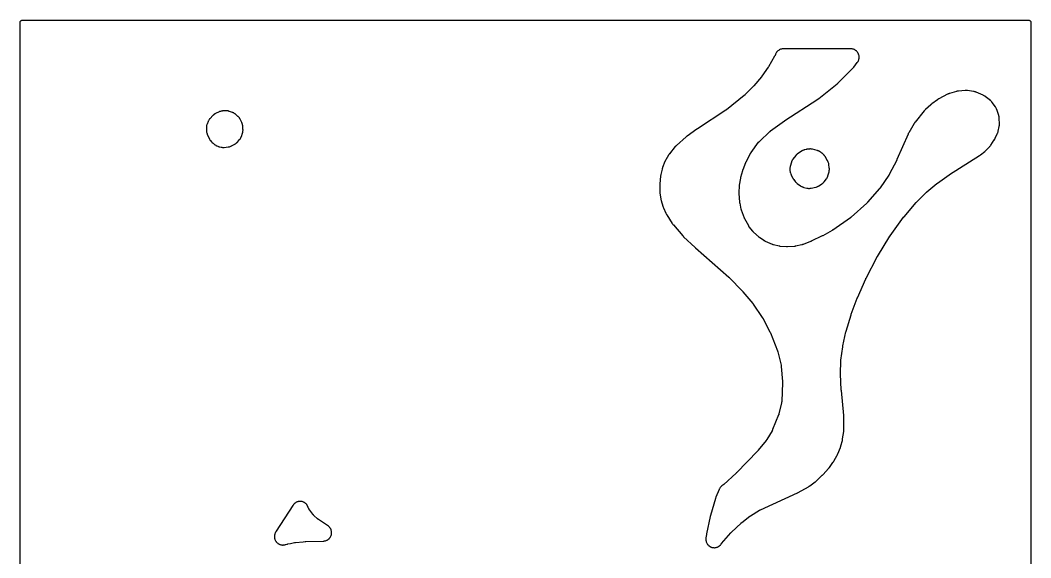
# Model space of a CAD drawing. Header units: millimetres. Extents: x 0 to 300, y 0 to 300.
# Drawn here: x -0.1 to 300, y 140.4 to 300.1 of the extents above; entities that cross this region are included whole.
import ezdxf

# ---------------------------------------------------------------- set-up
doc = ezdxf.new("R2010")
doc.units = ezdxf.units.MM
doc.layers.add('CUT', color=7, linetype='CONTINUOUS')

msp = doc.modelspace()

# ---------------------------------------------------------------- linework, layer by layer
at = {"layer": 'CUT'}
msp.add_lwpolyline([(-0.0625, 1.4375), (-0.0625, 298.5625), (-0.0625, 299.4478), (-0.0589, 299.5212), (-0.0503, 299.5794), (-0.036, 299.6365), (-0.0162, 299.6918), (0.009, 299.745), (0.0392, 299.7954), (0.0743, 299.8427), (0.1137, 299.8863), (0.1573, 299.9257), (0.2046, 299.9608), (0.255, 299.991), (0.3082, 300.0162), (0.3635, 300.036), (0.4206, 300.0503), (0.4788, 300.0589), (0.5522, 300.0625), (1.4375, 300.0625), (298.5476, 300.0625), (299.4329, 300.0625), (299.5063, 300.0589), (299.5645, 300.0503), (299.6216, 300.036), (299.6769, 300.0162), (299.7301, 299.991), (299.7805, 299.9608), (299.8278, 299.9257), (299.8714, 299.8863), (299.9108, 299.8427), (299.9459, 299.7954), (299.9761, 299.745), (300.0013, 299.6918), (300.0211, 299.6365), (300.0354, 299.5794), (300.044, 299.5212), (300.0476, 299.4478), (300.0476, 298.5625), (300.0476, 1.4375)], dxfattribs=at)
for points in [[(189.8601, 251.0529), (189.8601, 251.0355), (189.894, 249.1904), (189.8947, 249.1713), (189.9009, 249.0473), (189.9021, 249.0282), (189.9149, 248.873), (189.9168, 248.854), (189.9309, 248.7307), (189.9334, 248.7117), (190.184, 247.0033), (190.1874, 246.9828), (190.2116, 246.8502), (190.2157, 246.8298), (190.2517, 246.6646), (190.2565, 246.6444), (190.2898, 246.5137), (190.2953, 246.4937), (190.7765, 244.8453), (190.7826, 244.8256), (190.8244, 244.6986), (190.8312, 244.6792), (190.8892, 244.5218), (190.8966, 244.5026), (190.9471, 244.3788), (190.9551, 244.3598), (191.6862, 242.7281), (191.6956, 242.7081), (191.7591, 242.5794), (191.7692, 242.5598), (191.8547, 242.4014), (191.8656, 242.3821), (191.9383, 242.2584), (191.9499, 242.2396), (193.575, 239.6958), (193.5869, 239.6779), (193.6665, 239.5625), (193.6791, 239.545), (193.7842, 239.4041), (193.7974, 239.387), (193.8851, 239.2777), (193.8989, 239.2611), (196.6967, 236.0212), (196.7066, 236.01), (196.7716, 235.9383), (196.7818, 235.9274), (196.8657, 235.8395), (196.8761, 235.8289), (196.9446, 235.7605), (196.9553, 235.7501), (200.3353, 232.5428), (200.3395, 232.5388), (200.3694, 232.511), (200.374, 232.5067), (200.4116, 232.4725), (200.4162, 232.4683), (200.4462, 232.4416), (200.4511, 232.4372), (210.3575, 223.7895), (210.3646, 223.7832), (210.381, 223.7686), (210.388, 223.7623), (210.3965, 223.7546), (210.4034, 223.7482), (210.4195, 223.7332), (210.4264, 223.7268), (210.4369, 223.7168), (210.4437, 223.7103), (210.4595, 223.695), (210.4662, 223.6884), (210.4744, 223.6803), (210.4811, 223.6736), (210.4965, 223.658), (210.5031, 223.6513), (214.4552, 219.5708), (214.4603, 219.5655), (214.472, 219.5532), (214.477, 219.5479), (214.4888, 219.5353), (214.4949, 219.5287), (214.5092, 219.5132), (214.5153, 219.5065), (214.5246, 219.4962), (214.5305, 219.4895), (214.5443, 219.4739), (214.5501, 219.4672), (214.5533, 219.4636), (214.5602, 219.4555), (214.5762, 219.4365), (214.5831, 219.4283), (217.4561, 215.9448), (217.4628, 215.9366), (217.4782, 215.9174), (217.4848, 215.9092), (217.4927, 215.8992), (217.4991, 215.8909), (217.514, 215.8715), (217.5203, 215.8631), (217.53, 215.8502), (217.5363, 215.8417), (217.5507, 215.8219), (217.5569, 215.8134), (217.5643, 215.803), (217.5704, 215.7944), (217.5844, 215.7743), (217.5903, 215.7656), (220.2923, 211.7836), (220.2991, 211.7735), (220.3147, 211.7499), (220.3213, 211.7397), (220.3293, 211.7272), (220.3357, 211.717), (220.3507, 211.6929), (220.357, 211.6826), (220.3666, 211.6666), (220.3728, 211.6561), (220.3871, 211.6317), (220.3932, 211.6212), (220.4005, 211.6083), (220.4064, 211.5977), (220.42, 211.5729), (220.4257, 211.5622), (222.5945, 207.4797), (222.6005, 207.4682), (222.6143, 207.4413), (222.6201, 207.4297), (222.6271, 207.4156), (222.6328, 207.4039), (222.6458, 207.3766), (222.6513, 207.3649), (222.6596, 207.3468), (222.665, 207.335), (222.6772, 207.3073), (222.6823, 207.2955), (222.6885, 207.2809), (222.6935, 207.269), (222.7049, 207.241), (222.7097, 207.229), (224.7977, 201.896), (224.8028, 201.8827), (224.8145, 201.8515), (224.8194, 201.8381), (224.8252, 201.8216), (224.8299, 201.8082), (224.8405, 201.7766), (224.845, 201.763), (224.8517, 201.7421), (224.8559, 201.7285), (224.8656, 201.6966), (224.8696, 201.6829), (224.8744, 201.6662), (224.8782, 201.6524), (224.8868, 201.6203), (224.8904, 201.6065), (225.9064, 197.565), (225.9087, 197.5557), (225.9122, 197.5412), (225.9174, 197.5179), (225.9247, 197.4836), (225.9305, 197.4541), (225.9348, 197.43), (225.9369, 197.4176), (225.9378, 197.4122), (225.9419, 197.384), (225.9502, 197.3207), (225.9544, 197.283), (225.9556, 197.2684), (225.9564, 197.2589), (226.3105, 192.7103), (226.3114, 192.6968), (226.3134, 192.6653), (226.3141, 192.6518), (226.3149, 192.6353), (226.3155, 192.6218), (226.3165, 192.5903), (226.3168, 192.5768), (226.3172, 192.556), (226.3173, 192.5425), (226.3174, 192.511), (226.3173, 192.4975), (226.3171, 192.481), (226.3169, 192.4675), (226.316, 192.436), (226.3155, 192.4225), (226.0771, 186.8091), (226.0766, 186.7986), (226.0758, 186.7824), (226.0725, 186.7405), (226.0654, 186.6701), (226.0617, 186.6387), (226.0614, 186.6371), (226.0566, 186.6059), (226.0446, 186.5362), (226.0365, 186.4949), (226.0329, 186.479), (226.0306, 186.4688), (225.2523, 183.1339), (225.2502, 183.1251), (225.2468, 183.1113), (225.2412, 183.0893), (225.2324, 183.057), (225.2245, 183.0296), (225.2177, 183.0072), (225.2142, 182.9959), (225.2126, 182.9908), (225.2039, 182.9651), (225.1837, 182.9078), (225.1709, 182.874), (225.1658, 182.861), (225.1624, 182.8527), (223.3571, 178.4583), (223.3508, 178.4433), (223.3358, 178.4085), (223.3292, 178.3937), (223.321, 178.3757), (223.3142, 178.3609), (223.2979, 178.3267), (223.2908, 178.3121), (223.2797, 178.2898), (223.2723, 178.2753), (223.2548, 178.2417), (223.2472, 178.2274), (223.2377, 178.21), (223.2298, 178.1958), (223.2111, 178.1628), (223.203, 178.1488), (221.6671, 175.5524), (221.6586, 175.5383), (221.6385, 175.5057), (221.6298, 175.4918), (221.619, 175.475), (221.61, 175.4612), (221.5887, 175.4294), (221.5795, 175.4158), (221.5651, 175.3951), (221.5556, 175.3817), (221.5332, 175.3507), (221.5235, 175.3374), (221.5114, 175.3214), (221.5015, 175.3084), (221.4779, 175.2782), (221.4677, 175.2653), (219.1235, 172.3671), (219.1171, 172.3592), (219.102, 172.341), (219.0955, 172.3332), (219.0875, 172.3238), (219.0809, 172.3161), (219.0654, 172.2982), (219.0587, 172.2906), (219.0483, 172.2789), (219.0416, 172.2713), (219.0257, 172.2538), (219.0188, 172.2463), (219.0104, 172.2372), (219.0035, 172.2298), (218.9872, 172.2127), (218.9802, 172.2054), (212.6041, 165.633), (212.6006, 165.6294), (212.5925, 165.6212), (212.5891, 165.6176), (212.5808, 165.6093), (212.5765, 165.605), (212.5663, 165.5949), (212.5619, 165.5905), (212.5552, 165.5839), (212.5509, 165.5797), (212.5407, 165.5699), (212.5369, 165.5662), (212.5284, 165.5581), (212.5164, 165.5469), (212.5111, 165.5419), (208.8921, 162.1953), (208.8833, 162.1872), (208.8696, 162.1748), (208.8332, 162.1438), (208.786, 162.1057), (208.7187, 162.0562), (208.637, 162.0019), (208.6045, 161.9812), (208.6034, 161.9806), (208.597, 161.9766), (208.522, 161.9299), (208.5104, 161.9226), (208.4656, 161.8932), (208.4431, 161.8777), (208.3007, 161.7749), (208.2577, 161.7408), (208.1271, 161.627), (208.0875, 161.5892), (207.9678, 161.4639), (207.9318, 161.4226), (207.824, 161.287), (207.7919, 161.2426), (207.6969, 161.0976), (207.669, 161.0505), (207.5866, 160.8954), (207.5742, 160.8709), (207.5513, 160.8226), (207.5456, 160.8101), (207.5092, 160.7288), (207.5038, 160.7162), (206.5334, 158.4041), (206.527, 158.3883), (206.487, 158.2846), (206.481, 158.2686), (206.4345, 158.1371), (206.429, 158.1209), (206.3949, 158.0151), (206.3899, 157.9987), (204.9312, 152.9892), (204.9282, 152.9787), (204.9083, 152.9052), (204.9053, 152.8939), (204.8823, 152.8019), (204.8796, 152.7907), (204.8628, 152.7177), (204.8601, 152.7057), (203.7713, 147.4924), (203.7699, 147.4857), (203.7607, 147.439), (203.7594, 147.4318), (203.7486, 147.3734), (203.7473, 147.3663), (203.7394, 147.3201), (203.7381, 147.3125), (203.5859, 146.3535), (203.5837, 146.3387), (203.5709, 146.2428), (203.5691, 146.228), (203.5629, 146.1701), (203.5604, 146.1404), (203.5493, 145.9498), (203.5488, 145.8902), (203.5566, 145.702), (203.562, 145.6427), (203.5884, 145.4562), (203.5997, 145.3977), (203.6444, 145.2147), (203.6615, 145.1576), (203.7242, 144.98), (203.7467, 144.9249), (203.8267, 144.7544), (203.8547, 144.7017), (203.9512, 144.54), (203.9842, 144.4904), (204.0963, 144.339), (204.1341, 144.293), (204.2606, 144.1535), (204.3028, 144.1114), (204.4426, 143.9851), (204.4887, 143.9474), (204.6403, 143.8356), (204.6899, 143.8027), (204.8519, 143.7064), (204.9045, 143.6786), (205.0752, 143.5989), (205.1304, 143.5764), (205.3081, 143.5141), (205.3652, 143.4972), (205.5483, 143.4527), (205.6068, 143.4416), (205.7933, 143.4155), (205.8527, 143.4102), (206.0409, 143.4028), (206.1005, 143.4034), (206.2885, 143.4147), (206.3477, 143.4212), (206.5337, 143.4511), (206.592, 143.4635), (206.774, 143.5116), (206.8308, 143.5297), (207.0072, 143.5957), (207.0619, 143.6193), (207.2309, 143.7025), (207.283, 143.7314), (207.4429, 143.8309), (207.4919, 143.8649), (207.6411, 143.9798), (207.6865, 144.0184), (207.8236, 144.1475), (207.8649, 144.1905), (207.9903, 144.3345), (208.0093, 144.3575), (208.0513, 144.4109), (208.0563, 144.4174), (208.0915, 144.4634), (208.0966, 144.4702), (208.121, 144.5031), (208.1277, 144.512), (208.145, 144.5347), (208.1525, 144.5444), (208.1604, 144.5545), (208.167, 144.5629), (208.1826, 144.5823), (208.1894, 144.5906), (208.1976, 144.6007), (208.2045, 144.6089), (208.2205, 144.6279), (208.2274, 144.6361), (210.9588, 147.803), (210.9665, 147.8119), (210.9847, 147.8324), (210.9926, 147.8412), (211.0022, 147.8518), (211.0102, 147.8605), (211.0289, 147.8806), (211.037, 147.8891), (211.0496, 147.9022), (211.0578, 147.9106), (211.077, 147.9302), (211.0853, 147.9385), (211.0955, 147.9487), (211.1039, 147.9569), (211.1237, 147.9759), (211.1322, 147.9841), (214.0511, 150.728), (214.0592, 150.7356), (214.0784, 150.7531), (214.0866, 150.7606), (214.0967, 150.7696), (214.105, 150.777), (214.1246, 150.794), (214.133, 150.8013), (214.1461, 150.8124), (214.1546, 150.8196), (214.1746, 150.8361), (214.1832, 150.8432), (214.1937, 150.8517), (214.2024, 150.8587), (214.2228, 150.8747), (214.2315, 150.8816), (216.615, 152.7149), (216.6235, 152.7213), (216.6432, 152.7361), (216.6517, 152.7424), (216.6621, 152.75), (216.6707, 152.7562), (216.6908, 152.7706), (216.6994, 152.7767), (216.7128, 152.786), (216.7215, 152.792), (216.7419, 152.8059), (216.7507, 152.8118), (216.7614, 152.8189), (216.7703, 152.8247), (216.791, 152.8381), (216.7999, 152.8438), (219.4507, 154.5117), (219.4634, 154.5196), (219.4934, 154.5378), (219.5064, 154.5455), (219.5222, 154.5547), (219.5353, 154.5622), (219.5658, 154.5794), (219.579, 154.5866), (219.5993, 154.5976), (219.6126, 154.6046), (219.6438, 154.6208), (219.6572, 154.6276), (219.6736, 154.6357), (219.6871, 154.6423), (219.7188, 154.6574), (219.7324, 154.6638), (230.7412, 159.6859), (230.7513, 159.6907), (230.8214, 159.7242), (230.8321, 159.7295), (230.9186, 159.773), (230.929, 159.7784), (230.9967, 159.8141), (231.0077, 159.8201), (233.9855, 161.4742), (234.0035, 161.4846), (234.119, 161.5541), (234.1366, 161.5651), (234.2785, 161.6573), (234.2957, 161.6689), (234.4061, 161.7462), (234.4229, 161.7584), (235.9704, 162.9237), (235.9831, 162.9335), (236.0642, 162.998), (236.0765, 163.0081), (236.1761, 163.0918), (236.1882, 163.1022), (236.2658, 163.1709), (236.2776, 163.1817), (238.1416, 164.9243), (238.1509, 164.9331), (238.2104, 164.9912), (238.2194, 165.0002), (238.2926, 165.0747), (238.3014, 165.0839), (238.3584, 165.1444), (238.367, 165.1538), (239.985, 166.948), (239.9952, 166.9596), (240.0606, 167.0359), (240.0705, 167.0478), (240.15, 167.1457), (240.1596, 167.1578), (240.2209, 167.2374), (240.2302, 167.2498), (241.2806, 168.6883), (241.2906, 168.7025), (241.3544, 168.7954), (241.364, 168.8098), (241.4407, 168.9286), (241.4499, 168.9433), (241.5082, 169.0397), (241.5169, 169.0547), (242.5353, 170.8535), (242.5449, 170.8711), (242.6052, 170.9865), (242.6142, 171.0044), (242.685, 171.1516), (242.6934, 171.1698), (242.7458, 171.2889), (242.7536, 171.3074), (243.5069, 173.1847), (243.5134, 173.2018), (243.5544, 173.3137), (243.5605, 173.3311), (243.6076, 173.4731), (243.6131, 173.4905), (243.6472, 173.6048), (243.6521, 173.6224), (244.0866, 175.2604), (244.0908, 175.2771), (244.1164, 175.3863), (244.1201, 175.4032), (244.1483, 175.5411), (244.1515, 175.558), (244.1708, 175.6685), (244.1735, 175.6856), (244.4899, 177.8639), (244.4925, 177.8841), (244.507, 178.0156), (244.5089, 178.0359), (244.5216, 178.2014), (244.5228, 178.2217), (244.5284, 178.3539), (244.5289, 178.3742), (244.5621, 182.293), (244.562, 182.3095), (244.56, 182.4164), (244.5594, 182.4328), (244.5532, 182.5669), (244.5522, 182.5834), (244.5443, 182.69), (244.5429, 182.7064), (243.7889, 190.1274), (243.7884, 190.1322), (243.7873, 190.1432), (243.7869, 190.1479), (243.7859, 190.1591), (243.7854, 190.1649), (243.7842, 190.1786), (243.7837, 190.1845), (243.783, 190.1935), (243.7826, 190.1993), (243.7816, 190.2128), (243.7813, 190.2179), (243.7806, 190.2291), (243.7797, 190.2448), (243.7793, 190.2517), (243.5473, 194.9544), (243.5469, 194.9635), (243.5461, 194.9847), (243.5457, 194.9938), (243.5454, 195.0049), (243.5452, 195.014), (243.5448, 195.0351), (243.5447, 195.0442), (243.5446, 195.0582), (243.5445, 195.0673), (243.5445, 195.0885), (243.5446, 195.0976), (243.5447, 195.1087), (243.5449, 195.1178), (243.5453, 195.139), (243.5456, 195.1481), (243.6621, 198.8459), (243.6625, 198.8566), (243.6636, 198.8815), (243.6641, 198.8921), (243.6649, 198.9051), (243.6655, 198.9158), (243.6672, 198.9406), (243.668, 198.9512), (243.6693, 198.9676), (243.6702, 198.9783), (243.6724, 199.003), (243.6735, 199.0137), (243.6748, 199.0266), (243.6759, 199.0372), (243.6788, 199.062), (243.6801, 199.0725), (244.1898, 203.0856), (244.1912, 203.096), (244.1946, 203.1201), (244.1961, 203.1305), (244.198, 203.1431), (244.1996, 203.1535), (244.2035, 203.1776), (244.2053, 203.1879), (244.208, 203.2038), (244.2099, 203.2141), (244.2144, 203.2381), (244.2164, 203.2484), (244.2188, 203.2609), (244.2209, 203.2712), (244.226, 203.2951), (244.2282, 203.3053), (245.1656, 207.5092), (245.167, 207.5155), (245.1704, 207.5302), (245.1719, 207.5364), (245.1754, 207.5512), (245.1773, 207.559), (245.1818, 207.5771), (245.1837, 207.5848), (245.1868, 207.5967), (245.1888, 207.6043), (245.1935, 207.622), (245.1955, 207.6296), (245.1967, 207.6338), (245.1992, 207.6428), (245.2053, 207.6639), (245.2079, 207.6729), (246.6733, 212.5862), (246.675, 212.5919), (246.6791, 212.6051), (246.6808, 212.6108), (246.685, 212.6241), (246.6872, 212.6311), (246.6924, 212.6473), (246.6947, 212.6543), (246.6982, 212.665), (246.7005, 212.6719), (246.706, 212.6879), (246.7083, 212.6947), (246.7096, 212.6984), (246.7125, 212.7065), (246.7193, 212.7255), (246.7223, 212.7336), (248.4918, 217.5125), (248.4938, 217.5178), (248.4985, 217.5303), (248.5006, 217.5356), (248.5054, 217.548), (248.5079, 217.5546), (248.5139, 217.5699), (248.5165, 217.5764), (248.5206, 217.5864), (248.5232, 217.5929), (248.5294, 217.6079), (248.532, 217.6143), (248.5335, 217.6177), (248.5368, 217.6254), (248.5444, 217.6431), (248.5477, 217.6507), (251.0432, 223.2866), (251.0457, 223.2921), (251.0515, 223.3049), (251.054, 223.3104), (251.0599, 223.3233), (251.063, 223.3301), (251.0704, 223.3458), (251.0736, 223.3526), (251.0786, 223.3629), (251.0818, 223.3695), (251.0894, 223.385), (251.0926, 223.3916), (251.0944, 223.3951), (251.0984, 223.403), (251.1077, 223.4212), (251.1117, 223.4291), (254.4325, 229.7646), (254.4355, 229.7702), (254.4424, 229.7833), (254.4454, 229.7888), (254.4525, 229.8019), (254.4562, 229.8087), (254.4651, 229.8247), (254.4689, 229.8316), (254.4748, 229.842), (254.4786, 229.8487), (254.4876, 229.8643), (254.4915, 229.871), (254.4936, 229.8746), (254.4983, 229.8825), (254.5094, 229.9009), (254.5142, 229.9088), (258.2172, 235.9228), (258.2207, 235.9286), (258.2291, 235.942), (258.2327, 235.9477), (258.2413, 235.9611), (258.2458, 235.9682), (258.2565, 235.9845), (258.2611, 235.9915), (258.2682, 236.0022), (258.2728, 236.0091), (258.2836, 236.0251), (258.2882, 236.0319), (258.2908, 236.0356), (258.2964, 236.0437), (258.3097, 236.0625), (258.3154, 236.0705), (262.2852, 241.5623), (262.2905, 241.5697), (262.3031, 241.5868), (262.3086, 241.594), (262.3152, 241.6028), (262.3207, 241.61), (262.3336, 241.6268), (262.3392, 241.6339), (262.3478, 241.6449), (262.3534, 241.652), (262.3667, 241.6685), (262.3724, 241.6756), (262.3794, 241.6842), (262.3852, 241.6911), (262.3988, 241.7074), (262.4046, 241.7143), (265.987, 245.9113), (265.993, 245.9182), (266.0071, 245.9344), (266.0132, 245.9413), (266.0207, 245.9497), (266.0268, 245.9565), (266.0412, 245.9724), (266.0475, 245.9792), (266.0571, 245.9896), (266.0634, 245.9963), (266.0781, 246.0119), (266.0845, 246.0185), (266.0923, 246.0266), (266.0987, 246.0332), (266.1137, 246.0485), (266.1202, 246.055), (269.0088, 248.9269), (269.0157, 248.9337), (269.0318, 248.9494), (269.0388, 248.9561), (269.0474, 248.9643), (269.0544, 248.9709), (269.0709, 248.9863), (269.078, 248.9928), (269.089, 249.0029), (269.0962, 249.0094), (269.1131, 249.0244), (269.1203, 249.0308), (269.1292, 249.0386), (269.1365, 249.0449), (269.1537, 249.0596), (269.1611, 249.0658), (272.146, 251.5623), (272.1532, 251.5682), (272.17, 251.582), (272.1772, 251.5878), (272.1861, 251.5949), (272.1934, 251.6007), (272.2105, 251.6142), (272.2178, 251.6199), (272.2292, 251.6286), (272.2366, 251.6342), (272.254, 251.6473), (272.2615, 251.6529), (272.2706, 251.6596), (272.2782, 251.6651), (272.2958, 251.6778), (272.3034, 251.6832), (275.8324, 254.1693), (275.8362, 254.172), (275.8449, 254.178), (275.8486, 254.1806), (275.8575, 254.1867), (275.8621, 254.1899), (275.873, 254.1973), (275.8777, 254.2005), (275.8849, 254.2053), (275.8895, 254.2084), (275.9003, 254.2155), (275.9044, 254.2182), (275.9134, 254.2241), (275.9261, 254.2322), (275.9317, 254.2358), (284.814, 259.8533), (284.8281, 259.8625), (284.9189, 259.9235), (284.9327, 259.9331), (285.0444, 260.0129), (285.058, 260.0229), (285.1452, 260.0889), (285.1584, 260.0992), (286.3995, 261.0948), (286.415, 261.1077), (286.5145, 261.1933), (286.5296, 261.2067), (286.6508, 261.3181), (286.6654, 261.332), (286.759, 261.424), (286.7731, 261.4384), (287.8492, 262.5705), (287.8568, 262.5786), (287.9092, 262.6358), (287.9169, 262.6444), (287.9506, 262.6826), (287.9664, 262.7013), (288.0626, 262.8199), (288.0771, 262.8386), (288.1016, 262.8713), (288.1082, 262.8803), (288.153, 262.9425), (288.1601, 262.9527), (289.2176, 264.4889), (289.2255, 264.5007), (289.2756, 264.5773), (289.2832, 264.5892), (289.3123, 264.636), (289.3266, 264.6603), (289.4158, 264.8202), (289.4289, 264.8452), (289.4535, 264.8945), (289.4596, 264.9072), (289.4985, 264.9901), (289.5043, 265.003), (290.1702, 266.5149), (290.1761, 266.5289), (290.2135, 266.6199), (290.219, 266.634), (290.2401, 266.6892), (290.2502, 266.7178), (290.3109, 266.9049), (290.3195, 266.9339), (290.3349, 266.991), (290.3387, 267.0056), (290.3619, 267.1013), (290.3653, 267.116), (290.6683, 268.5177), (290.6718, 268.535), (290.6928, 268.6482), (290.6958, 268.6657), (290.7064, 268.7339), (290.7107, 268.7691), (290.7325, 268.9981), (290.7348, 269.0335), (290.7373, 269.1025), (290.7377, 269.1202), (290.7384, 269.2353), (290.7383, 269.253), (290.7008, 270.8616), (290.7003, 270.8764), (290.6957, 270.973), (290.6948, 270.9878), (290.6905, 271.0458), (290.6876, 271.0754), (290.6644, 271.2645), (290.6542, 271.3231), (290.6123, 271.5091), (290.605, 271.5379), (290.5895, 271.5939), (290.5853, 271.6081), (290.5571, 271.7006), (290.5526, 271.7148), (289.9521, 273.5225), (289.9471, 273.537), (289.9133, 273.6306), (289.9079, 273.645), (289.8862, 273.7007), (289.8743, 273.729), (289.7938, 273.908), (289.7658, 273.9625), (289.6674, 274.1323), (289.6514, 274.1585), (289.6188, 274.2086), (289.6103, 274.2213), (289.554, 274.3034), (289.5452, 274.3159), (288.5931, 275.6297), (288.5849, 275.6407), (288.5308, 275.7119), (288.5224, 275.7227), (288.4889, 275.7647), (288.4713, 275.7858), (288.3552, 275.9184), (288.3172, 275.9581), (288.1895, 276.0796), (288.1691, 276.0981), (288.1285, 276.1333), (288.118, 276.1422), (288.0492, 276.1991), (288.0385, 276.2078), (286.5404, 277.3915), (286.5299, 277.3996), (286.4616, 277.4512), (286.451, 277.459), (286.4092, 277.4892), (286.3875, 277.5041), (286.2462, 277.5969), (286.2009, 277.6238), (286.052, 277.7038), (286.0285, 277.7158), (285.9821, 277.7381), (285.9701, 277.7437), (285.8921, 277.7792), (285.8801, 277.7845), (283.8, 278.6762), (283.788, 278.6812), (283.7096, 278.7129), (283.6975, 278.7176), (283.6499, 278.7356), (283.6254, 278.7443), (283.467, 278.7965), (283.4169, 278.8106), (283.2545, 278.8489), (283.2291, 278.8543), (283.1791, 278.8638), (283.1663, 278.8661), (283.0829, 278.8801), (283.07, 278.8821), (281.2494, 279.1475), (281.2325, 279.1497), (281.1229, 279.1626), (281.106, 279.1643), (281.04, 279.1701), (281.0061, 279.1722), (280.7855, 279.1791), (280.7515, 279.1792), (280.6853, 279.1775), (280.6683, 279.1769), (280.5581, 279.171), (280.5411, 279.1698), (278.5702, 279.0083), (278.5551, 279.0069), (278.4572, 278.9964), (278.4422, 278.9946), (278.3835, 278.9868), (278.3536, 278.982), (278.16, 278.9462), (278.1304, 278.94), (278.0729, 278.9263), (278.0582, 278.9226), (277.963, 278.8974), (277.9484, 278.8934), (275.8986, 278.2955), (275.8847, 278.2913), (275.795, 278.2627), (275.7812, 278.2582), (275.7277, 278.2397), (275.7005, 278.2296), (275.5257, 278.1597), (275.4991, 278.1483), (275.4476, 278.1248), (275.4345, 278.1186), (275.3498, 278.0774), (275.3368, 278.0709), (272.7133, 276.7149), (272.7037, 276.7098), (272.6364, 276.6734), (272.6264, 276.6679), (272.5827, 276.6432), (272.5619, 276.6309), (272.4339, 276.5516), (272.4143, 276.539), (272.3809, 276.5164), (272.3719, 276.5102), (272.31, 276.4668), (272.3, 276.4597), (270.6475, 275.2497), (270.6339, 275.2394), (270.5463, 275.1713), (270.533, 275.1607), (270.4255, 275.0721), (270.4124, 275.0611), (270.3288, 274.9881), (270.3161, 274.9767), (268.7739, 273.5517), (268.7581, 273.5366), (268.6572, 273.4363), (268.642, 273.4206), (268.5202, 273.2904), (268.5055, 273.2741), (268.4123, 273.1668), (268.3982, 273.15), (265.6985, 269.8047), (265.6919, 269.7964), (265.6463, 269.7378), (265.6396, 269.729), (265.6104, 269.69), (265.5967, 269.671), (265.5137, 269.5506), (265.5012, 269.5317), (265.4802, 269.4987), (265.4746, 269.4897), (265.4363, 269.4271), (265.4302, 269.4168), (263.814, 266.6488), (263.8054, 266.6337), (263.7512, 266.5344), (263.7431, 266.519), (263.6788, 266.3924), (263.6711, 266.3768), (263.6228, 266.2745), (263.6156, 266.2587), (260.2968, 258.6732), (260.2943, 258.6674), (260.2882, 258.6538), (260.2856, 258.648), (260.2794, 258.6344), (260.2762, 258.6273), (260.2684, 258.6106), (260.2651, 258.6035), (260.2599, 258.5926), (260.2565, 258.5856), (260.2486, 258.5693), (260.2452, 258.5623), (260.2433, 258.5586), (260.2391, 258.5503), (260.2293, 258.531), (260.2251, 258.5228), (258.0079, 254.2834), (258.002, 254.2722), (257.988, 254.2463), (257.9819, 254.2353), (257.9744, 254.222), (257.9682, 254.2111), (257.9536, 254.1857), (257.9472, 254.1748), (257.9373, 254.1582), (257.9308, 254.1475), (257.9154, 254.1225), (257.9087, 254.1118), (257.9005, 254.0989), (257.8937, 254.0883), (257.8776, 254.0637), (257.8707, 254.0533), (255.3197, 250.2737), (255.3119, 250.2623), (255.2934, 250.2358), (255.2854, 250.2245), (255.2755, 250.2108), (255.2673, 250.1996), (255.2481, 250.1737), (255.2397, 250.1627), (255.2267, 250.1458), (255.2182, 250.1349), (255.1981, 250.1096), (255.1895, 250.0988), (255.1788, 250.0857), (255.1699, 250.0751), (255.1491, 250.0504), (255.14, 250.0399), (251.5981, 245.9752), (251.5889, 245.9648), (251.5672, 245.9407), (251.5579, 245.9304), (251.5463, 245.918), (251.5368, 245.9079), (251.5144, 245.8845), (251.5047, 245.8745), (251.4897, 245.8593), (251.4799, 245.8495), (251.4568, 245.8267), (251.4468, 245.8171), (251.4345, 245.8054), (251.4244, 245.7959), (251.4006, 245.7739), (251.3903, 245.7645), (246.7275, 241.5873), (246.7171, 241.5781), (246.6927, 241.557), (246.6822, 241.548), (246.6693, 241.5371), (246.6587, 241.5283), (246.6337, 241.5079), (246.6229, 241.4992), (246.6062, 241.486), (246.5953, 241.4775), (246.5697, 241.4579), (246.5587, 241.4496), (246.5451, 241.4395), (246.5339, 241.4314), (246.5077, 241.4125), (246.4964, 241.4046), (241.22, 237.7357), (241.2115, 237.7298), (241.1914, 237.7162), (241.1828, 237.7105), (241.1723, 237.7035), (241.1636, 237.6978), (241.1433, 237.6847), (241.1345, 237.6791), (241.121, 237.6706), (241.1122, 237.6651), (241.0915, 237.6525), (241.0827, 237.6471), (241.0718, 237.6406), (241.0629, 237.6353), (241.0419, 237.6232), (241.033, 237.618), (238.2815, 236.0594), (238.2761, 236.0564), (238.2635, 236.0493), (238.258, 236.0463), (238.2452, 236.0393), (238.2385, 236.0356), (238.2227, 236.0271), (238.2159, 236.0235), (238.2055, 236.018), (238.1988, 236.0145), (238.183, 236.0064), (238.1763, 236.003), (238.1726, 236.0011), (238.1645, 235.9971), (238.1456, 235.9878), (238.1375, 235.9838), (234.859, 234.4097), (234.8505, 234.4057), (234.8306, 234.3964), (234.822, 234.3924), (234.8117, 234.3877), (234.8032, 234.3839), (234.7832, 234.3751), (234.7746, 234.3714), (234.7613, 234.3656), (234.7527, 234.362), (234.7325, 234.3536), (234.7238, 234.35), (234.7132, 234.3457), (234.7045, 234.3422), (234.6842, 234.3342), (234.6754, 234.3308), (232.4113, 233.4676), (232.3971, 233.4624), (232.3638, 233.4503), (232.3495, 233.4453), (232.332, 233.4393), (232.3176, 233.4345), (232.284, 233.4235), (232.2695, 233.419), (232.2472, 233.4122), (232.2327, 233.4079), (232.1987, 233.3981), (232.1841, 233.394), (232.1662, 233.3892), (232.1515, 233.3854), (232.1172, 233.3768), (232.1025, 233.3732), (230.1999, 232.9289), (230.1909, 232.9268), (230.1767, 232.9237), (230.154, 232.9189), (230.1206, 232.9124), (230.0918, 232.9072), (230.0683, 232.9034), (230.0563, 232.9015), (230.051, 232.9007), (230.0236, 232.8971), (229.9619, 232.8899), (229.9252, 232.8863), (229.911, 232.8852), (229.9018, 232.8846), (227.8248, 232.7482), (227.8086, 232.7473), (227.7709, 232.7455), (227.7548, 232.7449), (227.7351, 232.7443), (227.7189, 232.744), (227.6812, 232.7435), (227.665, 232.7435), (227.6402, 232.7437), (227.624, 232.7439), (227.5863, 232.7448), (227.5701, 232.7454), (227.5504, 232.7462), (227.5343, 232.747), (227.4966, 232.7493), (227.4805, 232.7504), (225.6562, 232.8934), (225.6493, 232.8939), (225.6332, 232.8953), (225.6263, 232.896), (225.6246, 232.8961), (225.5976, 232.8991), (225.5347, 232.9069), (225.513, 232.9099), (225.4807, 232.9155), (225.4031, 232.9306), (225.3699, 232.9377), (223.6732, 233.3343), (223.6634, 233.3366), (223.6484, 233.3403), (223.6098, 233.3507), (223.5456, 233.3695), (223.5171, 233.3784), (223.5155, 233.3789), (223.4873, 233.3887), (223.4242, 233.4118), (223.3871, 233.4264), (223.3729, 233.4323), (223.3637, 233.4362), (221.255, 234.3451), (221.2459, 234.3491), (221.232, 234.3552), (221.1962, 234.3721), (221.1367, 234.4017), (221.1104, 234.4153), (221.109, 234.4161), (221.0832, 234.4306), (221.0257, 234.464), (220.992, 234.4847), (220.9792, 234.4929), (220.9709, 234.4983), (219.5864, 235.4102), (219.5785, 235.4155), (219.5661, 235.4238), (219.5466, 235.4374), (219.518, 235.4577), (219.4939, 235.4756), (219.4744, 235.4904), (219.4646, 235.4981), (219.4602, 235.5015), (219.4382, 235.5194), (219.3893, 235.5604), (219.3608, 235.5854), (219.35, 235.5953), (219.343, 235.6017), (217.681, 237.1525), (217.6757, 237.1575), (217.6634, 237.1692), (217.6581, 237.1743), (217.6568, 237.1755), (217.6364, 237.1958), (217.5898, 237.2437), (217.574, 237.2605), (217.5511, 237.2865), (217.4974, 237.3502), (217.4748, 237.3781), (216.4343, 238.718), (216.43, 238.7236), (216.4202, 238.7365), (216.416, 238.742), (216.4151, 238.7432), (216.3992, 238.765), (216.3628, 238.8166), (216.3505, 238.8346), (216.3329, 238.8622), (216.292, 238.9294), (216.2749, 238.9587), (215.1181, 241.03), (215.1137, 241.038), (215.1067, 241.0508), (215.0959, 241.0712), (215.0806, 241.1011), (215.0679, 241.127), (215.0577, 241.1484), (215.0527, 241.1593), (215.0505, 241.1642), (215.0395, 241.1893), (215.0156, 241.246), (215.0022, 241.28), (214.9972, 241.2933), (214.9941, 241.3018), (214.1645, 243.5975), (214.1594, 243.6119), (214.1478, 243.6458), (214.143, 243.6604), (214.1372, 243.6782), (214.1326, 243.6928), (214.1222, 243.727), (214.1179, 243.7418), (214.1114, 243.7644), (214.1073, 243.7792), (214.098, 243.8138), (214.0942, 243.8286), (214.0897, 243.8468), (214.0861, 243.8617), (214.078, 243.8966), (214.0747, 243.9115), (213.6952, 245.6883), (213.6923, 245.7028), (213.6856, 245.7368), (213.6829, 245.7514), (213.6797, 245.7692), (213.6772, 245.7838), (213.6716, 245.8179), (213.6694, 245.8326), (213.6661, 245.8551), (213.6641, 245.8698), (213.6597, 245.9041), (213.6579, 245.9188), (213.6559, 245.9368), (213.6543, 245.9516), (213.6511, 245.986), (213.6498, 246.0008), (213.447, 248.5758), (213.4459, 248.5902), (213.4438, 248.6238), (213.4431, 248.6382), (213.4422, 248.6558), (213.4417, 248.6703), (213.4407, 248.704), (213.4403, 248.7184), (213.44, 248.7406), (213.4399, 248.7551), (213.44, 248.7888), (213.4401, 248.8032), (213.4404, 248.8208), (213.4408, 248.8353), (213.4419, 248.869), (213.4425, 248.8834), (213.5405, 250.848), (213.5412, 250.8603), (213.543, 250.889), (213.5439, 250.9013), (213.5451, 250.9163), (213.5461, 250.9286), (213.5487, 250.9572), (213.5499, 250.9695), (213.5519, 250.9883), (213.5533, 251.0006), (213.5567, 251.0292), (213.5582, 251.0414), (213.5602, 251.0563), (213.5619, 251.0685), (213.566, 251.0969), (213.5679, 251.1091), (213.8962, 253.1515), (213.8982, 253.1636), (213.9032, 253.1917), (213.9054, 253.2038), (213.9081, 253.2185), (213.9105, 253.2305), (213.9162, 253.2585), (213.9187, 253.2705), (213.9227, 253.2889), (213.9254, 253.3008), (213.9318, 253.3287), (213.9346, 253.3406), (213.9382, 253.3551), (213.9412, 253.367), (213.9484, 253.3946), (213.9516, 253.4064), (214.5154, 255.458), (214.5187, 255.4697), (214.5266, 255.4969), (214.5301, 255.5086), (214.5344, 255.5227), (214.538, 255.5343), (214.5466, 255.5613), (214.5504, 255.5729), (214.5563, 255.5906), (214.5602, 255.6021), (214.5696, 255.6289), (214.5737, 255.6403), (214.5787, 255.6543), (214.583, 255.6657), (214.593, 255.6922), (214.5974, 255.7035), (215.4088, 257.7575), (215.4134, 257.7689), (215.4243, 257.7953), (215.429, 257.8066), (215.4349, 257.8204), (215.4398, 257.8316), (215.4513, 257.8577), (215.4564, 257.8689), (215.4642, 257.886), (215.4694, 257.8971), (215.4817, 257.9229), (215.487, 257.9339), (215.4937, 257.9473), (215.4991, 257.9583), (215.5121, 257.9837), (215.5178, 257.9946), (216.8442, 260.511), (216.8518, 260.5253), (216.8701, 260.5584), (216.878, 260.5725), (216.8878, 260.5897), (216.896, 260.6037), (216.9154, 260.6361), (216.9239, 260.6499), (216.937, 260.671), (216.9457, 260.6847), (216.9663, 260.7164), (216.9752, 260.7299), (216.9862, 260.7463), (216.9954, 260.7597), (217.0171, 260.7906), (217.0265, 260.8038), (219.2086, 263.8022), (219.2148, 263.8106), (219.2245, 263.8237), (219.2505, 263.8569), (219.2955, 263.9117), (219.316, 263.9357), (219.3171, 263.937), (219.3385, 263.9603), (219.3872, 264.0119), (219.4169, 264.0418), (219.4286, 264.0531), (219.4363, 264.0603), (222.531, 266.9691), (222.5413, 266.9787), (222.5655, 267.0007), (222.576, 267.01), (222.5888, 267.0214), (222.5994, 267.0306), (222.6242, 267.0518), (222.6349, 267.0609), (222.6515, 267.0746), (222.6624, 267.0835), (222.6879, 267.104), (222.6989, 267.1127), (222.7124, 267.1232), (222.7236, 267.1317), (222.7497, 267.1514), (222.761, 267.1597), (226.9037, 270.1789), (226.9076, 270.1817), (226.9167, 270.1883), (226.9207, 270.1911), (226.9299, 270.1977), (226.9348, 270.2012), (226.9463, 270.2092), (226.9512, 270.2127), (226.9587, 270.2179), (226.9636, 270.2213), (226.975, 270.229), (226.9793, 270.2319), (226.9887, 270.2383), (227.0021, 270.2471), (227.008, 270.251), (236.7857, 276.6138), (236.7975, 276.6217), (236.874, 276.6741), (236.8857, 276.6823), (236.9801, 276.7504), (236.9916, 276.7589), (237.0655, 276.8148), (237.0767, 276.8236), (242.564, 281.1887), (242.5776, 281.1999), (242.6651, 281.2738), (242.6784, 281.2854), (242.7855, 281.3813), (242.7984, 281.3933), (242.8814, 281.4722), (242.894, 281.4845), (247.1787, 285.8045), (247.1915, 285.8178), (247.2732, 285.9053), (247.2856, 285.919), (247.3846, 286.032), (247.3966, 286.046), (247.4727, 286.1385), (247.4842, 286.1529), (248.5223, 287.4947), (248.531, 287.5063), (248.587, 287.5824), (248.5955, 287.5942), (248.628, 287.6408), (248.6441, 287.665), (248.7433, 287.8227), (248.7718, 287.8733), (248.8542, 288.0376), (248.8777, 288.0908), (248.9437, 288.2623), (248.962, 288.3175), (249.0111, 288.4946), (249.0239, 288.5513), (249.0557, 288.7323), (249.063, 288.79), (249.0771, 288.9732), (249.0788, 289.0313), (249.0751, 289.2151), (249.0711, 289.2731), (249.0497, 289.4556), (249.0401, 289.513), (249.0011, 289.6926), (248.986, 289.7487), (248.9298, 289.9237), (248.9094, 289.9781), (248.8365, 290.1468), (248.8109, 290.199), (248.722, 290.3599), (248.6915, 290.4094), (248.5875, 290.5609), (248.5523, 290.6072), (248.4341, 290.7479), (248.3946, 290.7906), (248.2634, 290.9192), (248.2199, 290.9578), (248.0769, 291.0732), (248.0299, 291.1074), (247.8763, 291.2084), (247.8262, 291.2379), (247.6636, 291.3236), (247.6109, 291.3481), (247.4408, 291.4176), (247.386, 291.4369), (247.2099, 291.4896), (247.1535, 291.5036), (246.9731, 291.539), (246.9156, 291.5474), (246.7301, 291.5654), (246.7011, 291.5675), (246.6444, 291.5703), (246.6299, 291.5708), (246.5355, 291.5731), (246.5209, 291.5733), (226.6366, 291.5733), (226.6221, 291.5731), (226.5275, 291.5708), (226.513, 291.5703), (226.4562, 291.5675), (226.4272, 291.5654), (226.2416, 291.5474), (226.184, 291.5389), (226.0036, 291.5035), (225.9471, 291.4895), (225.7709, 291.4367), (225.716, 291.4173), (225.5458, 291.3478), (225.493, 291.3232), (225.3303, 291.2374), (225.2802, 291.2078), (225.1266, 291.1067), (225.0796, 291.0724), (224.9365, 290.9569), (224.893, 290.9182), (224.7617, 290.7894), (224.7222, 290.7467), (224.6041, 290.6057), (224.5689, 290.5594), (224.4649, 290.4076), (224.4344, 290.3581), (224.3456, 290.197), (224.32, 290.1448), (224.2462, 289.9735), (224.2354, 289.9465), (224.2169, 289.8971), (224.2099, 289.8786), (224.2018, 289.8579), (224.1873, 289.8219), (224.16, 289.761), (224.1218, 289.6835), (224.0875, 289.6205), (224.0643, 289.5816), (224.0501, 289.5585), (224.0103, 289.4962), (224.0048, 289.4875), (223.9641, 289.4212), (223.9591, 289.4129), (223.9274, 289.3594), (223.9223, 289.3506), (222.1635, 286.2618), (222.1586, 286.2532), (222.1469, 286.2332), (222.1418, 286.2247), (222.1356, 286.2143), (222.1305, 286.2058), (222.1183, 286.1861), (222.1131, 286.1776), (222.105, 286.1647), (222.0996, 286.1563), (222.0871, 286.1368), (222.0816, 286.1285), (222.075, 286.1184), (222.0695, 286.1102), (222.0565, 286.091), (222.0509, 286.0828), (220.194, 283.4024), (220.1879, 283.3937), (220.1735, 283.3734), (220.1673, 283.3647), (220.1596, 283.3542), (220.1533, 283.3456), (220.1384, 283.3257), (220.132, 283.3172), (220.122, 283.3042), (220.1155, 283.2957), (220.1002, 283.2762), (220.0935, 283.2678), (220.0854, 283.2577), (220.0787, 283.2494), (220.0628, 283.2302), (220.056, 283.222), (217.847, 280.6025), (217.8407, 280.5951), (217.8259, 280.5779), (217.8195, 280.5705), (217.8116, 280.5616), (217.8052, 280.5544), (217.79, 280.5375), (217.7834, 280.5303), (217.7733, 280.5192), (217.7666, 280.5121), (217.7511, 280.4956), (217.7444, 280.4885), (217.7361, 280.4799), (217.7294, 280.473), (217.7135, 280.4568), (217.7066, 280.4499), (215.1571, 277.9089), (215.1488, 277.9008), (215.1293, 277.8818), (215.1209, 277.8738), (215.1106, 277.864), (215.102, 277.8561), (215.0821, 277.8376), (215.0735, 277.8298), (215.0601, 277.8178), (215.0514, 277.8101), (215.031, 277.7922), (215.0221, 277.7846), (215.0113, 277.7754), (215.0024, 277.7679), (214.9815, 277.7505), (214.9725, 277.7431), (209.6623, 273.4472), (209.6532, 273.4399), (209.6318, 273.4231), (209.6226, 273.4159), (209.6113, 273.4073), (209.602, 273.4002), (209.5802, 273.3839), (209.5708, 273.377), (209.5562, 273.3665), (209.5468, 273.3597), (209.5245, 273.344), (209.515, 273.3373), (209.5032, 273.3292), (209.4936, 273.3227), (209.471, 273.3075), (209.4612, 273.3011), (201.0494, 267.8317), (201.0438, 267.8281), (201.0052, 267.8023), (200.9992, 267.7983), (200.9514, 267.7656), (200.9456, 267.7616), (200.9082, 267.7354), (200.9021, 267.731), (198.0127, 265.6517), (198.0006, 265.6428), (197.923, 265.5839), (197.9112, 265.5747), (197.8156, 265.4984), (197.804, 265.4889), (197.7294, 265.4263), (197.7181, 265.4165), (194.8253, 262.8601), (194.8171, 262.8527), (194.7603, 262.8007), (194.7519, 262.7928), (194.7153, 262.758), (194.698, 262.7408), (194.5925, 262.6318), (194.5766, 262.6146), (194.5495, 262.5844), (194.5422, 262.5761), (194.4925, 262.5184), (194.4845, 262.5089), (192.743, 260.4028), (192.7359, 260.3941), (192.6868, 260.3324), (192.6795, 260.3231), (192.6481, 260.282), (192.6334, 260.2619), (192.5443, 260.1347), (192.531, 260.1147), (192.5085, 260.0798), (192.5025, 260.0702), (192.4616, 260.0038), (192.4551, 259.993), (191.6255, 258.5805), (191.6199, 258.5708), (191.5816, 258.5027), (191.576, 258.4925), (191.5517, 258.4474), (191.5405, 258.4254), (191.4733, 258.2869), (191.4633, 258.2653), (191.4468, 258.2276), (191.4425, 258.2173), (191.4128, 258.1459), (191.4081, 258.1343), (190.6806, 256.2728), (190.6768, 256.2629), (190.6511, 256.1936), (190.6473, 256.1832), (190.6313, 256.1374), (190.624, 256.1152), (190.5813, 255.9759), (190.5751, 255.9543), (190.5651, 255.9166), (190.5625, 255.9063), (190.5449, 255.8353), (190.5422, 255.8237), (190.1727, 254.1919), (190.1688, 254.1734), (190.1456, 254.0536), (190.1424, 254.0351), (190.118, 253.8839), (190.1153, 253.8653), (190.0996, 253.7443), (190.0975, 253.7256), (189.8774, 251.4715), (189.8759, 251.4542), (189.8682, 251.3417), (189.8673, 251.3244), (189.8617, 251.183), (189.8613, 251.1656)], [(55.2216, 268.2294), (55.2213, 268.2141), (55.221, 268.1148), (55.2211, 268.0995), (55.2388, 267.281), (55.2393, 267.2658), (55.2439, 267.1671), (55.2448, 267.1519), (55.2491, 267.0928), (55.2521, 267.0625), (55.276, 266.8692), (55.2865, 266.8094), (55.3292, 266.6221), (55.3457, 266.5636), (55.408, 266.3791), (55.4184, 266.3505), (55.4402, 266.2953), (55.446, 266.2813), (55.4846, 266.1904), (55.4907, 266.1764), (56.0689, 264.9053), (56.0749, 264.8925), (56.1148, 264.8101), (56.121, 264.7974), (56.1462, 264.7485), (56.1596, 264.7237), (56.2495, 264.567), (56.2798, 264.5195), (56.384, 264.372), (56.4008, 264.3493), (56.4346, 264.3059), (56.4434, 264.2949), (56.5014, 264.224), (56.5104, 264.2132), (56.736, 263.95), (56.7465, 263.9381), (56.8154, 263.8619), (56.8262, 263.8503), (56.8688, 263.8056), (56.8912, 263.7833), (57.0407, 263.6422), (57.0643, 263.6211), (57.1114, 263.5811), (57.1236, 263.571), (57.2037, 263.5066), (57.2161, 263.4968), (57.6729, 263.1488), (57.686, 263.1391), (57.772, 263.0772), (57.7854, 263.0678), (57.838, 263.0321), (57.8655, 263.0145), (58.0468, 262.9052), (58.0752, 262.8891), (58.1314, 262.8593), (58.1459, 262.8519), (58.2408, 262.8048), (58.2555, 262.7977), (58.5763, 262.6491), (58.5914, 262.6424), (58.6901, 262.6), (58.7053, 262.5936), (58.7653, 262.5698), (58.7963, 262.5584), (58.9999, 262.4902), (59.0315, 262.4805), (59.0937, 262.4634), (59.1097, 262.4593), (59.214, 262.4337), (59.2301, 262.4299), (59.6121, 262.3472), (59.6279, 262.344), (59.7311, 262.3245), (59.747, 262.3218), (59.8092, 262.3118), (59.8412, 262.3075), (60.047, 262.2857), (60.1115, 262.2823), (60.3184, 262.2828), (60.3507, 262.2837), (60.4136, 262.2872), (60.4297, 262.2883), (60.5343, 262.297), (60.5504, 262.2986), (61.671, 262.422), (61.685, 262.4237), (61.7758, 262.4359), (61.7897, 262.4379), (61.8441, 262.4465), (61.8718, 262.4516), (62.0487, 262.4881), (62.1032, 262.5021), (62.2736, 262.5543), (62.3266, 262.5733), (62.4935, 262.6423), (62.5193, 262.6536), (62.5691, 262.677), (62.5818, 262.6831), (62.6638, 262.7239), (62.6763, 262.7304), (63.6446, 263.2412), (63.6567, 263.2478), (63.7347, 263.2913), (63.7467, 263.2981), (63.793, 263.3253), (63.8163, 263.3398), (63.964, 263.4359), (64.0086, 263.468), (64.145, 263.5758), (64.1865, 263.6118), (64.3142, 263.7332), (64.3337, 263.7526), (64.3708, 263.7914), (64.3802, 263.8014), (64.4406, 263.8673), (64.4498, 263.8775), (65.0826, 264.6009), (65.0922, 264.6121), (65.1539, 264.6863), (65.1633, 264.6979), (65.1993, 264.7433), (65.2171, 264.7671), (65.3276, 264.9219), (65.3597, 264.9719), (65.453, 265.1347), (65.48, 265.1876), (65.5579, 265.3612), (65.5694, 265.3886), (65.5905, 265.4426), (65.5957, 265.4565), (65.6286, 265.5472), (65.6334, 265.5612), (65.9564, 266.5266), (65.9609, 266.5407), (65.9891, 266.6325), (65.9933, 266.6466), (66.0089, 266.7022), (66.0161, 266.7308), (66.0582, 266.9154), (66.0685, 266.9735), (66.092, 267.1588), (66.0965, 267.2177), (66.1017, 267.4069), (66.1018, 267.4365), (66.1005, 267.4941), (66.1, 267.5089), (66.0955, 267.6048), (66.0947, 267.6195), (66.0221, 268.6385), (66.0209, 268.6531), (66.0118, 268.748), (66.0102, 268.7626), (66.0033, 268.8194), (65.9991, 268.8485), (65.9675, 269.0338), (65.9548, 269.091), (65.9059, 269.2699), (65.8877, 269.3257), (65.8207, 269.5013), (65.8096, 269.5285), (65.7866, 269.5809), (65.7805, 269.5943), (65.7401, 269.6806), (65.7337, 269.6938), (65.2612, 270.6421), (65.2546, 270.655), (65.2104, 270.7384), (65.2035, 270.7512), (65.1758, 270.8007), (65.161, 270.8257), (65.0622, 270.9835), (65.029, 271.0312), (64.917, 271.1767), (64.8794, 271.221), (64.7521, 271.3568), (64.7318, 271.3775), (64.691, 271.417), (64.6805, 271.427), (64.6111, 271.491), (64.6003, 271.5007), (63.8949, 272.1209), (63.8842, 272.1301), (63.8138, 272.1891), (63.8028, 272.198), (63.7597, 272.2325), (63.7372, 272.2496), (63.5905, 272.3559), (63.5432, 272.3868), (63.3893, 272.4776), (63.3393, 272.504), (63.1752, 272.5809), (63.1494, 272.5923), (63.0983, 272.6133), (63.0852, 272.6186), (62.9995, 272.6516), (62.9863, 272.6565), (62.0457, 272.9937), (62.0314, 272.9986), (61.9377, 273.0295), (61.9232, 273.0341), (61.8665, 273.0513), (61.8372, 273.0593), (61.6484, 273.1061), (61.5889, 273.1177), (61.3989, 273.1448), (61.3385, 273.1504), (61.1441, 273.1583), (61.1138, 273.1587), (61.0545, 273.1581), (61.0393, 273.1578), (60.9407, 273.1543), (60.9256, 273.1536), (60.0331, 273.0994), (60.0188, 273.0984), (59.9259, 273.0905), (59.9116, 273.0892), (59.856, 273.0831), (59.8276, 273.0793), (59.646, 273.0507), (59.5899, 273.0391), (59.4144, 272.994), (59.3596, 272.9771), (59.1868, 272.9145), (59.1601, 272.9041), (59.1084, 272.8826), (59.0952, 272.8769), (59.0101, 272.839), (58.9971, 272.833), (57.9539, 272.3381), (57.9414, 272.332), (57.8611, 272.2916), (57.8488, 272.2853), (57.8011, 272.2599), (57.7769, 272.2463), (57.6244, 272.1559), (57.5781, 272.1255), (57.4365, 272.0227), (57.3932, 271.9882), (57.2598, 271.8713), (57.2395, 271.8526), (57.2005, 271.8151), (57.1906, 271.8054), (57.1273, 271.7416), (57.1176, 271.7317), (56.3119, 270.8819), (56.3024, 270.8717), (56.2414, 270.8043), (56.2321, 270.7939), (56.1965, 270.7525), (56.1787, 270.731), (56.068, 270.5901), (56.0356, 270.5445), (55.9399, 270.396), (55.9118, 270.3476), (55.8292, 270.1887), (55.8169, 270.1636), (55.794, 270.114), (55.7883, 270.1013), (55.7521, 270.0179), (55.7467, 270.005), (55.4276, 269.2201), (55.4221, 269.2059), (55.387, 269.1129), (55.3818, 269.0985), (55.3621, 269.0422), (55.3528, 269.013), (55.2979, 268.825), (55.2838, 268.7655), (55.2488, 268.5755), (55.2407, 268.5149), (55.225, 268.3196), (55.2234, 268.2891)], [(228.5066, 255.8215), (228.5068, 255.805), (228.5096, 255.6981), (228.5103, 255.6817), (228.5208, 255.4866), (228.5217, 255.4737), (228.5281, 255.3895), (228.5292, 255.3765), (228.5341, 255.326), (228.5372, 255.3002), (228.5605, 255.1353), (228.57, 255.0842), (228.6076, 254.9219), (228.614, 254.8967), (228.6275, 254.8478), (228.6311, 254.8353), (228.6555, 254.7544), (228.6593, 254.742), (228.776, 254.3826), (228.7802, 254.3701), (228.8085, 254.2891), (228.813, 254.2767), (228.8311, 254.2283), (228.8409, 254.2038), (228.908, 254.0458), (228.9188, 254.0218), (228.9411, 253.9752), (228.9469, 253.9634), (228.9857, 253.8867), (228.9917, 253.875), (229.3757, 253.1551), (229.3818, 253.144), (229.4221, 253.0721), (229.4284, 253.0611), (229.4536, 253.0184), (229.4669, 252.9968), (229.5564, 252.8585), (229.5707, 252.8375), (229.5993, 252.797), (229.6068, 252.7868), (229.6559, 252.7206), (229.6635, 252.7105), (230.109, 252.1353), (230.1176, 252.1245), (230.1741, 252.0549), (230.183, 252.0443), (230.2179, 252.0032), (230.2363, 251.9826), (230.357, 251.8533), (230.3965, 251.8148), (230.5285, 251.6971), (230.5496, 251.6792), (230.5914, 251.6453), (230.6022, 251.6367), (230.6732, 251.5818), (230.6842, 251.5735), (231.6111, 250.8895), (231.6234, 250.8806), (231.7045, 250.8239), (231.7171, 250.8153), (231.7666, 250.7825), (231.7924, 250.7664), (231.9603, 250.667), (232.0142, 250.6387), (232.1889, 250.5581), (232.2454, 250.5354), (232.4298, 250.4719), (232.4589, 250.4628), (232.516, 250.4463), (232.5306, 250.4423), (232.6264, 250.4173), (232.6412, 250.4137), (233.5814, 250.1937), (233.5976, 250.1902), (233.7026, 250.1686), (233.7188, 250.1655), (233.7822, 250.1544), (233.8149, 250.1495), (234.0248, 250.1243), (234.0906, 250.12), (234.2991, 250.118), (234.365, 250.1209), (234.5754, 250.1421), (234.6081, 250.1463), (234.6717, 250.1563), (234.688, 250.159), (234.7934, 250.1785), (234.8096, 250.1818), (236.1681, 250.4717), (236.1807, 250.4746), (236.2629, 250.494), (236.2755, 250.4971), (236.3247, 250.5098), (236.3497, 250.5169), (236.5089, 250.5656), (236.5579, 250.583), (236.7103, 250.6444), (236.7576, 250.666), (236.906, 250.7414), (236.929, 250.7537), (236.9732, 250.7786), (236.9844, 250.7851), (237.0571, 250.8282), (237.0682, 250.8349), (237.928, 251.3701), (237.9395, 251.3775), (238.0137, 251.426), (238.025, 251.4336), (238.0689, 251.4638), (238.0911, 251.4797), (238.2305, 251.5852), (238.2725, 251.6201), (238.4, 251.7362), (238.4386, 251.7747), (238.5567, 251.9037), (238.5746, 251.9243), (238.6088, 251.9652), (238.6174, 251.9757), (238.6727, 252.0451), (238.6811, 252.0558), (239.344, 252.9273), (239.3525, 252.9388), (239.4071, 253.0143), (239.4154, 253.026), (239.4471, 253.0722), (239.4628, 253.0962), (239.5596, 253.2524), (239.5874, 253.3025), (239.6677, 253.465), (239.6907, 253.5175), (239.756, 253.6892), (239.7656, 253.7163), (239.7829, 253.7695), (239.7872, 253.7832), (239.814, 253.8724), (239.818, 253.8862), (240.1325, 255.0316), (240.1362, 255.0457), (240.1591, 255.1378), (240.1624, 255.152), (240.1748, 255.2077), (240.1805, 255.2363), (240.2123, 255.4208), (240.2194, 255.4788), (240.2329, 255.6629), (240.2343, 255.7213), (240.2298, 255.9084), (240.2284, 255.9376), (240.2242, 255.9945), (240.223, 256.0091), (240.2138, 256.1035), (240.2122, 256.118), (240.0706, 257.2776), (240.0686, 257.2923), (240.0545, 257.3877), (240.0522, 257.4023), (240.0423, 257.4594), (240.0366, 257.4885), (239.995, 257.674), (239.9792, 257.7311), (239.9203, 257.9092), (239.899, 257.9645), (239.8218, 258.1382), (239.8091, 258.165), (239.7829, 258.2167), (239.7761, 258.2298), (239.7305, 258.3148), (239.7234, 258.3278), (239.1235, 259.3826), (239.1158, 259.3957), (239.065, 259.4801), (239.057, 259.493), (239.0252, 259.5429), (239.0082, 259.568), (238.8956, 259.7264), (238.858, 259.774), (238.73, 259.9201), (238.7095, 259.9424), (238.6683, 259.9849), (238.6576, 259.9957), (238.5873, 260.0647), (238.5763, 260.0752), (238.1504, 260.4723), (238.139, 260.4827), (238.0643, 260.5488), (238.0527, 260.5589), (238.0068, 260.5975), (237.9828, 260.6166), (237.8237, 260.7371), (237.7988, 260.755), (237.7492, 260.7887), (237.7364, 260.7971), (237.6524, 260.8511), (237.6394, 260.8593), (237.3412, 261.0403), (237.3289, 261.0476), (237.2483, 261.0939), (237.2359, 261.1009), (237.1868, 261.1276), (237.1614, 261.1406), (236.9965, 261.2204), (236.9439, 261.2428), (236.7721, 261.3065), (236.7451, 261.3158), (236.6919, 261.3327), (236.6782, 261.3368), (236.589, 261.3628), (236.5752, 261.3667), (235.2614, 261.7159), (235.2469, 261.7196), (235.1522, 261.7422), (235.1376, 261.7456), (235.0803, 261.7577), (235.0509, 261.7633), (234.8613, 261.7938), (234.8017, 261.8004), (234.61, 261.8119), (234.58, 261.813), (234.5215, 261.8136), (234.5065, 261.8135), (234.4091, 261.8121), (234.3942, 261.8117), (234.0256, 261.7969), (234.0102, 261.7961), (233.9103, 261.7896), (233.895, 261.7883), (233.8351, 261.7829), (233.8045, 261.7793), (233.6063, 261.7508), (233.576, 261.7457), (233.5169, 261.7341), (233.5019, 261.7309), (233.4041, 261.7091), (233.3891, 261.7055), (232.9946, 261.6067), (232.9803, 261.603), (232.8877, 261.5773), (232.8734, 261.5732), (232.8182, 261.5564), (232.7901, 261.5471), (232.6116, 261.4832), (232.557, 261.4605), (232.3857, 261.3793), (232.3592, 261.366), (232.3083, 261.3387), (232.2954, 261.3316), (232.2118, 261.2841), (232.199, 261.2766), (231.0309, 260.5745), (231.0188, 260.567), (230.9406, 260.5174), (230.9286, 260.5096), (230.8823, 260.4787), (230.859, 260.4623), (230.7121, 260.3538), (230.6679, 260.3178), (230.5338, 260.1975), (230.4932, 260.1575), (230.3695, 260.0231), (230.3507, 260.0017), (230.3149, 259.959), (230.3059, 259.948), (230.2482, 259.8756), (230.2394, 259.8644), (229.4299, 258.7985), (229.4216, 258.7872), (229.3681, 258.7133), (229.36, 258.7018), (229.3289, 258.6567), (229.3136, 258.6332), (229.2186, 258.4803), (229.1912, 258.4313), (229.1121, 258.2725), (229.0894, 258.2211), (229.0246, 258.0533), (229.0151, 258.0269), (228.9977, 257.9748), (228.9934, 257.9615), (228.9666, 257.8743), (228.9626, 257.8608), (228.616, 256.633), (228.6117, 256.6171), (228.5855, 256.5134), (228.5817, 256.4974), (228.5676, 256.4347), (228.5613, 256.4024), (228.5266, 256.1945), (228.5193, 256.1291), (228.5076, 255.9186), (228.5066, 255.8857)], [(75.4531, 146.3413), (75.4621, 146.2833), (75.4993, 146.1014), (75.5139, 146.0445), (75.5687, 145.8672), (75.5888, 145.812), (75.6607, 145.6409), (75.6861, 145.588), (75.7744, 145.4247), (75.8048, 145.3745), (75.9086, 145.2206), (75.9438, 145.1736), (76.0621, 145.0306), (76.1018, 144.9873), (76.2335, 144.8565), (76.2772, 144.8173), (76.4211, 144.7001), (76.4684, 144.6653), (76.6231, 144.5627), (76.6735, 144.5326), (76.8375, 144.4456), (76.8906, 144.4207), (77.0623, 144.3502), (77.1177, 144.3305), (77.2954, 144.2771), (77.3524, 144.263), (77.5345, 144.2272), (77.5926, 144.2187), (77.7774, 144.2009), (77.836, 144.1981), (78.0217, 144.1984), (78.0803, 144.2014), (78.265, 144.2198), (78.3231, 144.2285), (78.5076, 144.2655), (78.5362, 144.2719), (78.5918, 144.2859), (78.606, 144.2897), (78.698, 144.3152), (78.7121, 144.3193), (79.2237, 144.475), (79.2344, 144.4782), (79.2594, 144.4854), (79.2701, 144.4885), (79.2832, 144.4921), (79.2939, 144.495), (79.3191, 144.5017), (79.3298, 144.5044), (79.349, 144.5092), (79.3598, 144.5119), (79.3851, 144.5179), (79.396, 144.5204), (79.4092, 144.5234), (79.4201, 144.5258), (79.4455, 144.5312), (79.4564, 144.5334), (80.199, 144.6811), (81.4367, 144.9274), (81.4487, 144.9296), (81.4766, 144.9348), (81.4886, 144.9369), (81.5032, 144.9395), (81.5153, 144.9414), (81.5289, 144.9436), (81.5433, 144.9458), (81.5554, 144.9476), (81.5767, 144.9507), (81.5888, 144.9523), (81.617, 144.956), (81.6291, 144.9575), (81.6439, 144.9592), (81.656, 144.9605), (81.6842, 144.9634), (81.6964, 144.9645), (83.9388, 145.1626), (84.5658, 145.218), (84.5715, 145.2185), (84.5845, 145.2196), (84.5902, 145.22), (84.6033, 145.221), (84.6103, 145.2215), (84.6266, 145.2226), (84.6336, 145.2231), (84.6458, 145.2238), (84.6527, 145.2242), (84.6687, 145.225), (84.6755, 145.2254), (84.6793, 145.2255), (84.6875, 145.2259), (84.7067, 145.2265), (84.7149, 145.2268), (89.9119, 145.3647), (89.9265, 145.3653), (90.0212, 145.3701), (90.0357, 145.371), (90.0926, 145.3753), (90.1217, 145.3782), (90.3074, 145.4013), (90.3649, 145.4114), (90.545, 145.4519), (90.6013, 145.4674), (90.7766, 145.5252), (90.8311, 145.5462), (90.9999, 145.6208), (91.0521, 145.6469), (91.2129, 145.7376), (91.2623, 145.7687), (91.4136, 145.8745), (91.4597, 145.9103), (91.6, 146.0303), (91.6424, 146.0704), (91.7703, 146.2035), (91.8087, 146.2475), (91.923, 146.3924), (91.9569, 146.4399), (92.0567, 146.5953), (92.0858, 146.6459), (92.17, 146.8102), (92.194, 146.8634), (92.2618, 147.0351), (92.2806, 147.0903), (92.3314, 147.2678), (92.3447, 147.3246), (92.378, 147.5062), (92.3857, 147.5641), (92.4012, 147.748), (92.4033, 147.8064), (92.4008, 147.9909), (92.3972, 148.0492), (92.3769, 148.2327), (92.3676, 148.2903), (92.3295, 148.4709), (92.3146, 148.5274), (92.2592, 148.7035), (92.2389, 148.7582), (92.1666, 148.9281), (92.1411, 148.9806), (92.0526, 149.1426), (92.0221, 149.1924), (91.9183, 149.345), (91.8832, 149.3916), (91.765, 149.5334), (91.7255, 149.5764), (91.5941, 149.7061), (91.5506, 149.745), (91.4052, 149.8629), (91.3821, 149.8807), (91.3361, 149.9144), (91.3242, 149.9229), (91.2464, 149.9772), (91.2343, 149.9854), (88.525, 151.776), (88.5117, 151.7849), (88.4809, 151.8061), (88.4678, 151.8153), (88.4519, 151.8266), (88.4389, 151.836), (88.4089, 151.8582), (88.3961, 151.8679), (88.3737, 151.8851), (88.3611, 151.895), (88.3318, 151.9183), (88.3194, 151.9284), (88.3044, 151.9408), (88.2921, 151.9511), (88.2637, 151.9755), (88.2517, 151.986), (87.1141, 152.9966), (87.1047, 153.0051), (87.0891, 153.0193), (87.0526, 153.0546), (86.9926, 153.1161), (86.9665, 153.1438), (86.9639, 153.1468), (86.9391, 153.1756), (86.8844, 153.242), (86.8533, 153.282), (86.8408, 153.299), (86.8334, 153.3093), (85.6842, 154.9231), (85.6774, 154.9328), (85.6663, 154.9488), (85.6405, 154.9882), (85.6081, 155.0407), (85.568, 155.1127), (85.5312, 155.1867), (85.4979, 155.262), (85.4741, 155.3234), (85.4653, 155.3472), (85.4572, 155.3698), (85.4535, 155.3805), (85.4285, 155.4538), (85.4235, 155.4677), (85.4036, 155.5217), (85.3927, 155.5491), (85.3185, 155.723), (85.2927, 155.7761), (85.2031, 155.9396), (85.1722, 155.9899), (85.0669, 156.1438), (85.0313, 156.1908), (84.9114, 156.3336), (84.8713, 156.3769), (84.738, 156.5073), (84.6939, 156.5464), (84.5484, 156.6631), (84.5006, 156.6977), (84.3444, 156.7995), (84.2935, 156.8293), (84.128, 156.9152), (84.0744, 156.9398), (83.9012, 157.0092), (83.8455, 157.0284), (83.6664, 157.0804), (83.609, 157.094), (83.4257, 157.1282), (83.3672, 157.1361), (83.1814, 157.1521), (83.1225, 157.1543), (82.936, 157.1519), (82.8771, 157.1483), (82.6918, 157.1277), (82.6336, 157.1183), (82.4512, 157.0795), (82.3941, 157.0645), (82.2164, 157.008), (82.1611, 156.9874), (81.9898, 156.9138), (81.9368, 156.8878), (81.7735, 156.7977), (81.7234, 156.7667), (81.5697, 156.6611), (81.5228, 156.6253), (81.3803, 156.505), (81.3372, 156.4648), (81.2071, 156.3311), (81.1682, 156.2868), (81.0503, 156.139), (81.0325, 156.1155), (80.9988, 156.0688), (80.9903, 156.0567), (80.9363, 155.9775), (80.9281, 155.9652), (75.9604, 148.2961), (75.9531, 148.2845), (75.9063, 148.2085), (75.8992, 148.1967), (75.8427, 148.1), (75.8359, 148.088), (75.7926, 148.01), (75.7861, 147.9979), (75.7398, 147.9097), (75.7332, 147.8967), (75.6909, 147.8111), (75.6846, 147.7979), (75.6604, 147.7458), (75.6487, 147.7189), (75.578, 147.5445), (75.5586, 147.4891), (75.506, 147.3111), (75.4921, 147.254), (75.4572, 147.0718), (75.4489, 147.0136), (75.4319, 146.8288), (75.4294, 146.7701), (75.4306, 146.5845), (75.4338, 146.5259)]]:
    msp.add_lwpolyline(points, close=True, dxfattribs=at)

doc.saveas('drawing.dxf')
